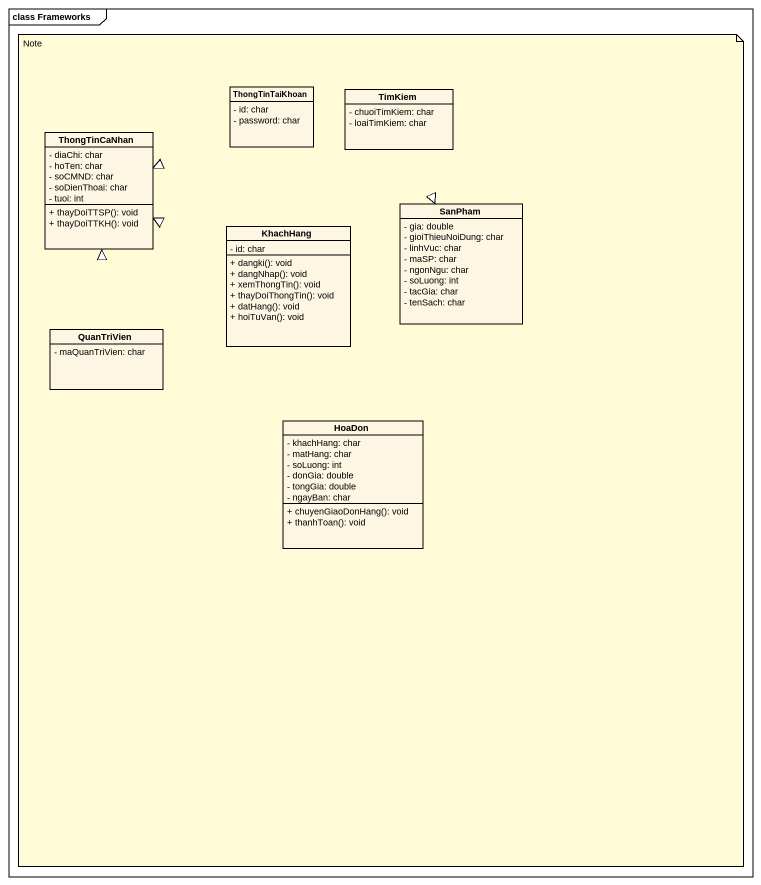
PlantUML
@startuml
mainframe class Frameworks
hide circle
hide empty members
skinparam classAttributeIconSize 0
class ThongTinTaiKhoan {
  - id: char
  - password: char
}
class TimKiem {
  - chuoiTimKiem: char
  - loaiTimKiem: char
}
class ThongTinCaNhan {
  - diaChi: char
  - hoTen: char
  - soCMND: char
  - soDienThoai: char
  - tuoi: int
  + thayDoiTTSP(): void
  + thayDoiTTKH(): void
}
class KhachHang {
  - id: char
  + dangki(): void
  + dangNhap(): void
  + xemThongTin(): void
  + thayDoiThongTin(): void
  + datHang(): void
  + hoiTuVan(): void
}
class SanPham {
  - gia: double
  - gioiThieuNoiDung: char
  - linhVuc: char
  - maSP: char
  - ngonNgu: char
  - soLuong: int
  - tacGia: char
  - tenSach: char
}
class QuanTriVien {
  - maQuanTriVien: char
}
class HoaDon {
  - khachHang: char
  - matHang: char
  - soLuong: int
  - donGia: double
  - tongGia: double
  - ngayBan: char
  + chuyenGiaoDonHang(): void
  + thanhToan(): void
}
ThongTinTaiKhoan -left-|> ThongTinCaNhan
ThongTinTaiKhoan -- KhachHang
TimKiem --|> SanPham
KhachHang -left-|> ThongTinCaNhan
KhachHang -right- SanPham
KhachHang -- HoaDon
QuanTriVien -up-|> ThongTinCaNhan
QuanTriVien -right- HoaDon
note as N1
  Note
end note
@enduml
